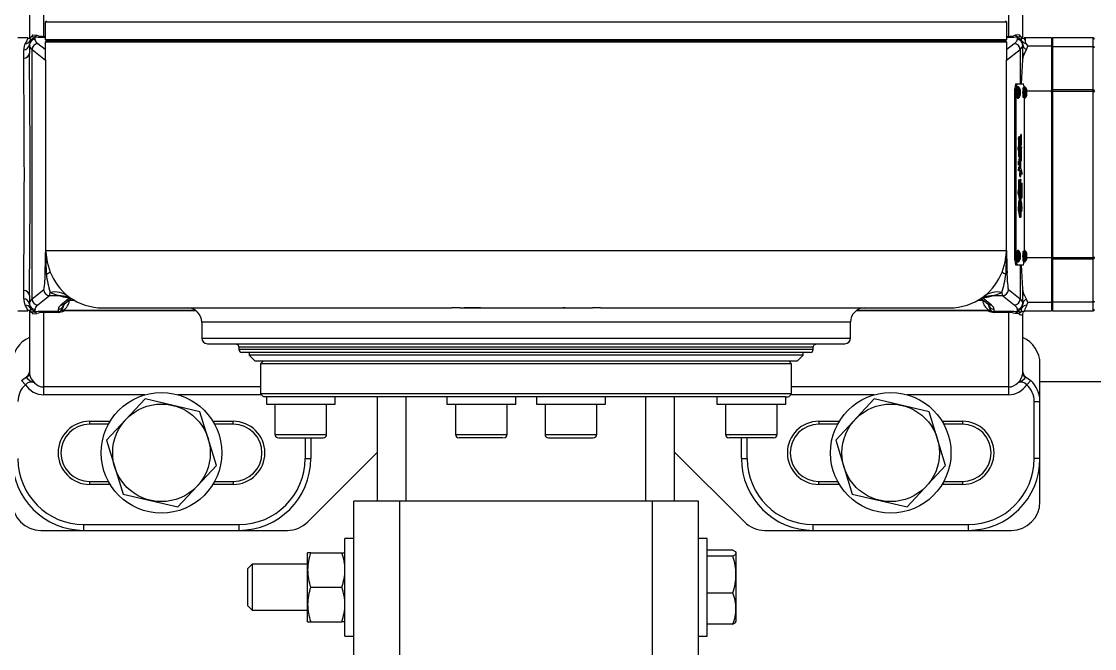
# Model space of a CAD drawing. Header units: feet. Extents: x -21 to 5170, y -254 to 1413.
# Drawn here: x 4524.55 to 4540.25, y 38.9 to 48.07 of the extents above; entities that cross this region are included whole.
import ezdxf

# ---------------------------------------------------------------- set-up
doc = ezdxf.new("R2010")
doc.units = ezdxf.units.FT
doc.header["$MEASUREMENT"] = 0
doc.layers.add('DC FEEEDERS', color=1, linetype='Continuous')
doc.layers.add('E-ARRY-TABL', color=9, linetype='Continuous')

msp = doc.modelspace()

# ---------------------------------------------------------------- linework, layer by layer
at = {"layer": 'DC FEEEDERS'}
msp.add_lwpolyline([(4539.45264, 42.80554), (4554.62024, 42.80554)], dxfattribs=at)
at = {"layer": 'E-ARRY-TABL'}
for p, q in [((4524.87932, 47.8439), (4524.87932, 49.06171)), ((4538.99066, 49.06171), (4538.99066, 47.8439)), ((4539.20065, 47.81711), (4539.20065, 48.74644)), ((4524.66933, 48.60071), (4524.66933, 47.81711)), ((4524.92132, 48.08308), (4524.90032, 48.06208)), ((4524.90032, 48.06208), (4524.90032, 47.81009)), ((4538.96966, 48.06208), (4524.90032, 48.06208)), ((4538.96966, 48.06208), (4538.94867, 48.08308)), ((4538.96966, 47.81009), (4538.96966, 48.06208)), ((4524.64681, 47.83109), (4524.50134, 47.83109)), ((4524.68142, 47.78791), (4524.66933, 47.7353)), ((4524.66933, 47.7353), (4524.66933, 47.60873)), ((4524.69472, 47.84496), (4524.6833, 47.83982)), ((4524.69544, 47.8426), (4524.69279, 47.84205)), ((4524.71984, 47.84766), (4524.69544, 47.8426)), ((4524.71729, 47.87518), (4524.77965, 47.87224)), ((4524.75333, 47.81084), (4524.75333, 47.82848)), ((4524.90032, 47.66134), (4524.79322, 47.747)), ((4524.87932, 47.85468), (4524.90032, 47.85468)), ((4524.87932, 47.8439), (4524.90032, 47.8439)), ((4524.90032, 47.81009), (4524.92132, 47.78909)), ((4524.90032, 47.81009), (4538.96966, 47.81009)), ((4524.92132, 47.78909), (4524.90032, 47.76809)), ((4524.90032, 47.76809), (4524.90032, 47.54806)), ((4538.96966, 47.76809), (4524.90032, 47.76809)), ((4538.94867, 47.78909), (4524.92132, 47.78909)), ((4538.94867, 47.78909), (4538.96966, 47.81009)), ((4538.96966, 47.76809), (4538.94867, 47.78909)), ((4538.96966, 47.85468), (4538.99066, 47.85468)), ((4538.96966, 47.8439), (4538.99066, 47.8439)), ((4538.96966, 47.54806), (4538.96966, 47.76809)), ((4539.07677, 47.747), (4538.96966, 47.66134)), ((4539.15269, 47.87518), (4539.09034, 47.87224)), ((4539.11666, 47.82848), (4539.11666, 47.81084)), ((4539.17455, 47.8426), (4539.15014, 47.84766)), ((4539.17715, 47.84206), (4539.17455, 47.8426)), ((4539.18669, 47.83982), (4539.17527, 47.84496)), ((4539.20065, 47.7353), (4539.18857, 47.78791)), ((4539.20065, 47.60873), (4539.20065, 47.7353)), ((4539.24284, 47.83109), (4539.22277, 47.83109)), ((4539.62071, 47.83379), (4539.24246, 47.83379)), ((4539.24265, 47.76005), (4539.24265, 47.83294)), ((4539.24265, 47.76005), (4539.24875, 47.75099)), ((4539.27239, 47.71601), (4539.24875, 47.75099)), ((4539.62063, 47.83379), (4539.62063, 43.84128)), ((4540.22961, 47.83109), (4539.64163, 47.83109)), ((4539.64163, 43.84128), (4539.64163, 47.83109)), ((4540.22961, 43.84128), (4540.22961, 47.83109)), ((4524.58534, 47.53711), (4524.58534, 47.65857)), ((4524.7093, 47.66305), (4524.90702, 47.50492)), ((4524.7093, 44.00931), (4524.7093, 47.66305)), ((4538.96297, 47.50492), (4539.16068, 47.66305)), ((4539.16068, 47.66305), (4539.16068, 47.15912)), ((4539.2004, 47.51092), (4539.20065, 47.60873)), ((4539.2004, 47.51092), (4539.21257, 47.57196)), ((4539.21257, 47.57196), (4539.25643, 47.66302)), ((4539.25643, 47.66302), (4539.27714, 47.71078)), ((4539.27714, 47.71078), (4539.27239, 47.71601)), ((4539.27239, 47.71601), (4539.62063, 47.71601)), ((4539.64163, 47.70532), (4540.22961, 47.70532)), ((4524.90702, 47.50492), (4524.90702, 44.72324)), ((4538.96297, 44.72324), (4538.96297, 47.50492)), ((4539.18257, 47.15912), (4539.2004, 47.51092)), ((4539.0945, 47.15912), (4539.21059, 47.15912)), ((4539.12362, 47.1171), (4539.12379, 47.11712)), ((4539.12768, 47.11712), (4539.12379, 47.11712)), ((4539.15166, 47.10201), (4539.14306, 47.11067)), ((4539.21879, 47.1171), (4539.21896, 47.11712)), ((4539.22285, 47.11712), (4539.21896, 47.11712)), ((4539.24683, 47.10201), (4539.23823, 47.11067)), ((4539.08425, 47.07513), (4539.0756, 47.07513)), ((4539.08352, 47.03313), (4539.10444, 47.03313)), ((4539.08352, 44.63924), (4539.08352, 47.03313)), ((4539.10444, 44.63924), (4539.10444, 47.03313)), ((4539.12036, 47.03313), (4539.1204, 47.04232)), ((4539.12379, 46.94913), (4539.12768, 46.94913)), ((4539.14306, 46.95558), (4539.15166, 46.96425)), ((4539.21553, 47.03313), (4539.21557, 47.04232)), ((4539.21896, 46.94913), (4539.22285, 46.94913)), ((4539.22157, 46.9537), (4539.22157, 44.72095)), ((4539.23823, 46.95558), (4539.24683, 46.96425)), ((4539.62063, 47.05257), (4539.2569, 47.05257)), ((4540.22961, 47.07067), (4539.64163, 47.07067)), ((4540.22961, 47.05014), (4539.64163, 47.05014)), ((4539.14069, 46.3492), (4539.14329, 46.38373)), ((4539.14249, 46.32948), (4539.14069, 46.3492)), ((4539.14906, 46.3492), (4539.14069, 46.3492)), ((4539.14249, 46.25043), (4539.14249, 46.32948)), ((4539.15086, 46.32948), (4539.14249, 46.32948)), ((4539.15166, 46.38373), (4539.14329, 46.38373)), ((4539.15166, 46.38373), (4539.14906, 46.3492)), ((4539.14906, 46.3492), (4539.15086, 46.32948)), ((4539.15086, 46.32948), (4539.15086, 46.19118)), ((4539.15266, 46.36651), (4539.15166, 46.38373)), ((4539.15206, 46.25043), (4539.15206, 46.33439)), ((4539.15206, 46.33439), (4539.15905, 46.33439)), ((4539.15905, 46.33439), (4539.15905, 46.24802)), ((4539.16025, 46.24552), (4539.16025, 46.33439)), ((4539.16025, 46.33439), (4539.16744, 46.33439)), ((4539.16666, 46.38132), (4539.17046, 46.41835)), ((4539.16759, 46.36892), (4539.16666, 46.38132)), ((4539.17503, 46.38132), (4539.16666, 46.38132)), ((4539.16744, 46.33439), (4539.16744, 46.23071)), ((4539.16864, 46.33439), (4539.17104, 46.33439)), ((4539.16864, 46.22821), (4539.16864, 46.33439)), ((4539.17104, 46.33439), (4539.17004, 46.36892)), ((4539.17883, 46.41835), (4539.17046, 46.41835)), ((4539.17763, 46.3467), (4539.17068, 46.3467)), ((4539.17883, 46.41835), (4539.17503, 46.38132)), ((4539.17503, 46.38132), (4539.17763, 46.3467)), ((4539.17763, 46.3467), (4539.17763, 46.26524)), ((4539.17883, 46.26524), (4539.17883, 46.41835)), ((4539.1355, 46.206), (4539.1377, 46.25043)), ((4539.14249, 46.17637), (4539.1355, 46.206)), ((4539.14387, 46.206), (4539.1355, 46.206)), ((4539.14606, 46.25043), (4539.1377, 46.25043)), ((4539.14249, 46.12703), (4539.14249, 46.17637)), ((4539.14249, 46.17637), (4539.15086, 46.17637)), ((4539.14606, 46.25043), (4539.14387, 46.206)), ((4539.14387, 46.206), (4539.15086, 46.17637)), ((4539.15086, 46.19118), (4539.14757, 46.22081)), ((4539.15086, 46.17637), (4539.15086, 46.12703)), ((4539.15905, 46.24802), (4539.15206, 46.25043)), ((4539.15206, 46.12703), (4539.15206, 46.2184)), ((4539.16744, 46.23071), (4539.16025, 46.24552)), ((4539.16025, 46.12703), (4539.16025, 46.2134)), ((4539.16025, 46.2134), (4539.16744, 46.19859)), ((4539.16744, 46.19859), (4539.16744, 46.12703)), ((4539.17164, 46.28255), (4539.16864, 46.28255)), ((4539.16964, 46.23071), (4539.16864, 46.23071)), ((4539.16864, 46.12703), (4539.16864, 46.19368)), ((4539.16926, 46.2224), (4539.16926, 46.23321)), ((4539.17164, 46.28255), (4539.16964, 46.23071)), ((4539.16964, 46.23071), (4539.17763, 46.23321)), ((4539.17304, 46.26524), (4539.17164, 46.28255)), ((4539.17763, 46.26524), (4539.17304, 46.26524)), ((4539.17763, 46.23321), (4539.17763, 46.03816)), ((4539.17785, 46.26587), (4539.18164, 46.26774)), ((4539.1361, 45.97642), (4539.1379, 46.03076)), ((4539.14627, 46.03076), (4539.1379, 46.03076)), ((4539.1411, 46.09241), (4539.14249, 46.12703)), ((4539.17143, 46.09241), (4539.1411, 46.09241)), ((4539.15086, 46.12703), (4539.14249, 46.12703)), ((4539.14627, 46.03076), (4539.14447, 45.97642)), ((4539.14767, 46.01095), (4539.14627, 46.03076)), ((4539.15985, 46.01095), (4539.14767, 46.01095)), ((4539.14928, 46.05048), (4539.15268, 46.0826)), ((4539.15149, 46.02576), (4539.14928, 46.05048)), ((4539.15765, 46.05048), (4539.14928, 46.05048)), ((4539.15086, 46.12703), (4539.14947, 46.09241)), ((4539.15149, 46.01095), (4539.15149, 46.02576)), ((4539.15985, 46.02576), (4539.15149, 46.02576)), ((4539.15905, 46.12703), (4539.15206, 46.12703)), ((4539.16105, 46.0826), (4539.15268, 46.0826)), ((4539.16105, 46.0826), (4539.15765, 46.05048)), ((4539.15765, 46.05048), (4539.15985, 46.02576)), ((4539.15985, 46.02576), (4539.15985, 46.01095)), ((4539.16744, 46.12703), (4539.16025, 46.12703)), ((4539.16105, 45.92208), (4539.16105, 46.0826)), ((4539.16804, 46.01095), (4539.16105, 46.01095)), ((4539.17044, 46.04798), (4539.16207, 46.04798)), ((4539.16846, 46.06529), (4539.1673, 46.08956)), ((4539.17044, 46.04798), (4539.16804, 46.01095)), ((4539.16804, 46.01095), (4539.16984, 45.99373)), ((4539.17683, 46.06529), (4539.16846, 46.06529)), ((4539.17044, 46.12703), (4539.16864, 46.12703)), ((4539.16926, 46.04798), (4539.16926, 46.06529)), ((4539.17143, 46.09241), (4539.17044, 46.12703)), ((4539.17184, 46.03076), (4539.17044, 46.04798)), ((4539.17104, 45.92208), (4539.17104, 45.99864)), ((4539.17124, 46.03816), (4539.17763, 46.03816)), ((4539.18309, 46.03136), (4539.17184, 46.03076)), ((4539.17683, 46.06529), (4539.17743, 46.06779)), ((4539.17763, 46.03816), (4539.17943, 46.06038)), ((4539.17943, 46.06038), (4539.17883, 46.14434)), ((4539.14447, 45.97642), (4539.1361, 45.97642)), ((4539.1391, 45.88755), (4539.1409, 45.94189)), ((4539.14747, 45.88755), (4539.1391, 45.88755)), ((4539.14926, 45.94189), (4539.1409, 45.94189)), ((4539.14926, 45.94189), (4539.14747, 45.88755)), ((4539.15066, 45.92208), (4539.14926, 45.94189)), ((4539.15985, 45.92208), (4539.15066, 45.92208)), ((4539.15149, 45.92208), (4539.15149, 45.97892)), ((4539.16796, 45.88635), (4539.15929, 45.89062)), ((4539.15985, 45.97892), (4539.15985, 45.92208)), ((4539.16984, 45.92208), (4539.16105, 45.92208)), ((4539.16984, 45.99373), (4539.16147, 45.99373)), ((4539.16984, 45.99373), (4539.16984, 45.92208)), ((4539.19041, 45.84062), (4539.18205, 45.84062)), ((4539.19041, 45.84062), (4539.19081, 45.84802)), ((4539.1417, 45.71222), (4539.14489, 45.75416)), ((4539.14369, 45.69241), (4539.1417, 45.71222)), ((4539.15006, 45.71222), (4539.1417, 45.71222)), ((4539.14369, 45.61345), (4539.14369, 45.69241)), ((4539.15206, 45.69241), (4539.14369, 45.69241)), ((4539.15326, 45.75416), (4539.14489, 45.75416)), ((4539.15326, 45.75416), (4539.15006, 45.71222)), ((4539.15006, 45.71222), (4539.15206, 45.69241)), ((4539.15206, 45.69241), (4539.15206, 45.56161)), ((4539.15426, 45.72944), (4539.15326, 45.75416)), ((4539.15326, 45.5542), (4539.15326, 45.69241)), ((4539.16087, 45.72203), (4539.16347, 45.75906)), ((4539.16287, 45.70232), (4539.16087, 45.72203)), ((4539.16924, 45.72203), (4539.16087, 45.72203)), ((4539.16287, 45.65085), (4539.16287, 45.70232)), ((4539.17124, 45.70232), (4539.16287, 45.70232)), ((4539.17184, 45.75906), (4539.16347, 45.75906)), ((4539.17184, 45.75906), (4539.16924, 45.72203)), ((4539.16924, 45.72203), (4539.17124, 45.70232)), ((4539.17124, 45.70232), (4539.17124, 45.5517)), ((4539.17323, 45.74184), (4539.17184, 45.75906)), ((4539.17244, 45.53199), (4539.17244, 45.70722)), ((4539.17244, 45.70722), (4539.18562, 45.70722)), ((4539.17725, 45.53199), (4539.17725, 45.70722)), ((4539.18562, 45.70722), (4539.18562, 45.53199)), ((4539.18682, 45.70722), (4539.19001, 45.70722)), ((4539.18682, 45.53199), (4539.18682, 45.70722)), ((4539.1357, 45.56411), (4539.1383, 45.61345)), ((4539.14407, 45.56411), (4539.1357, 45.56411)), ((4539.1383, 45.61345), (4539.14666, 45.61345)), ((4539.14666, 45.61345), (4539.14407, 45.56411)), ((4539.14747, 45.59123), (4539.14666, 45.61345)), ((4539.15206, 45.56161), (4539.14747, 45.59123)), ((4539.16505, 45.58632), (4539.15326, 45.58632)), ((4539.15746, 45.52208), (4539.15326, 45.5542)), ((4539.16187, 45.52208), (4539.16049, 45.53869)), ((4539.18562, 45.53199), (4539.17244, 45.53199)), ((4539.18961, 45.53199), (4539.18682, 45.53199)), ((4539.19081, 45.49496), (4539.18961, 45.53199)), ((4539.1359, 45.31222), (4539.1383, 45.36656)), ((4539.14666, 45.36656), (4539.1383, 45.36656)), ((4539.1423, 45.4209), (4539.14589, 45.45793)), ((4539.14469, 45.39128), (4539.1423, 45.4209)), ((4539.15066, 45.4209), (4539.1423, 45.4209)), ((4539.14666, 45.36656), (4539.14427, 45.31222)), ((4539.14469, 45.36656), (4539.14469, 45.39128)), ((4539.15306, 45.39128), (4539.14469, 45.39128)), ((4539.15426, 45.45793), (4539.14589, 45.45793)), ((4539.14786, 45.34434), (4539.14666, 45.36656)), ((4539.15426, 45.45793), (4539.15066, 45.4209)), ((4539.15066, 45.4209), (4539.15306, 45.39128)), ((4539.15306, 45.39128), (4539.15306, 45.31472)), ((4539.15426, 45.30982), (4539.15426, 45.45793)), ((4539.1556, 45.43571), (4539.15426, 45.44714)), ((4539.16205, 45.43571), (4539.15426, 45.43571)), ((4539.15845, 45.39618), (4539.15426, 45.39618)), ((4539.16085, 45.36906), (4539.15426, 45.36906)), ((4539.16525, 45.43571), (4539.15825, 45.51468)), ((4539.16205, 45.43571), (4539.15845, 45.39618)), ((4539.15845, 45.39618), (4539.16085, 45.36906)), ((4539.16085, 45.36906), (4539.16085, 45.26538)), ((4539.16107, 45.49746), (4539.16187, 45.52208)), ((4539.17203, 45.49746), (4539.16107, 45.49746)), ((4539.17024, 45.52208), (4539.16187, 45.52208)), ((4539.16205, 45.34184), (4539.16205, 45.43571)), ((4539.16484, 45.42831), (4539.16205, 45.42831)), ((4539.16764, 45.41349), (4539.16205, 45.41349)), ((4539.17004, 45.38628), (4539.16205, 45.38628)), ((4539.16653, 45.45052), (4539.16366, 45.49746)), ((4539.16484, 45.42831), (4539.16525, 45.43571)), ((4539.17124, 45.45052), (4539.16764, 45.41349)), ((4539.16764, 45.41349), (4539.17004, 45.38628)), ((4539.17024, 45.52208), (4539.16944, 45.49746)), ((4539.17004, 45.38628), (4539.17004, 45.34184)), ((4539.18244, 45.49496), (4539.17068, 45.49677)), ((4539.17124, 45.34184), (4539.17124, 45.45052)), ((4539.17883, 45.38628), (4539.17124, 45.38628)), ((4539.17203, 45.49746), (4539.17883, 45.38628)), ((4539.17465, 45.34184), (4539.17276, 45.38628)), ((4539.17463, 45.49746), (4539.19081, 45.49496)), ((4539.17943, 45.38878), (4539.17463, 45.49746)), ((4539.17963, 45.44062), (4539.17714, 45.44062)), ((4539.17903, 45.43571), (4539.17736, 45.43571)), ((4539.17883, 45.38628), (4539.17943, 45.38878)), ((4539.17963, 45.44062), (4539.17903, 45.43571)), ((4539.17903, 45.43571), (4539.18302, 45.34184)), ((4539.14427, 45.31222), (4539.1359, 45.31222)), ((4539.15306, 45.31472), (4539.14786, 45.34434)), ((4539.16085, 45.26538), (4539.15426, 45.30982)), ((4539.17004, 45.34184), (4539.16205, 45.34184)), ((4539.16205, 45.30732), (4539.17004, 45.30732)), ((4539.16205, 45.25798), (4539.16205, 45.30732)), ((4539.16624, 45.21354), (4539.16205, 45.25798)), ((4539.16585, 45.20614), (4539.16624, 45.21354)), ((4539.17004, 45.21104), (4539.16611, 45.21104)), ((4539.17004, 45.30732), (4539.17004, 45.21104)), ((4539.17004, 45.21104), (4539.17184, 45.23326)), ((4539.18302, 45.34184), (4539.17124, 45.34184)), ((4539.17184, 45.23326), (4539.17124, 45.30732)), ((4539.18522, 45.29741), (4539.17685, 45.29741)), ((4539.18522, 45.29741), (4539.18821, 45.32703)), ((4539.16585, 45.20614), (4539.15748, 45.20614)), ((4524.90702, 44.72324), (4524.90661, 44.69502)), ((4524.90702, 44.72324), (4524.90685, 44.69383)), ((4524.90702, 44.72324), (4524.90785, 44.69969)), ((4524.90702, 44.72324), (4538.96297, 44.72324)), ((4538.96214, 44.69969), (4538.96297, 44.72324)), ((4538.96297, 44.72324), (4538.96314, 44.69383)), ((4538.96338, 44.69502), (4538.96297, 44.72324)), ((4539.0756, 44.59724), (4539.08425, 44.59724)), ((4539.10444, 44.63924), (4539.08352, 44.63924)), ((4539.12036, 44.63924), (4539.1204, 44.64843)), ((4539.12362, 44.72321), (4539.12379, 44.72324)), ((4539.12768, 44.72324), (4539.12379, 44.72324)), ((4539.15166, 44.70812), (4539.14306, 44.71679)), ((4539.21553, 44.63924), (4539.21557, 44.64843)), ((4539.21879, 44.72321), (4539.21896, 44.72324)), ((4539.22285, 44.72324), (4539.21896, 44.72324)), ((4539.24683, 44.70812), (4539.23823, 44.71679)), ((4539.2569, 44.61979), (4539.62063, 44.61979)), ((4539.64163, 44.62223), (4540.22961, 44.62223)), ((4539.64163, 44.6017), (4540.22961, 44.6017)), ((4539.0945, 44.51325), (4539.21059, 44.51325)), ((4539.12379, 44.55524), (4539.12768, 44.55524)), ((4539.14306, 44.56169), (4539.15166, 44.57036)), ((4539.16068, 44.51325), (4539.16068, 44.00931)), ((4539.2004, 44.16144), (4539.18257, 44.51325)), ((4539.21896, 44.55524), (4539.22285, 44.55524)), ((4539.23823, 44.56169), (4539.24683, 44.57036)), ((4524.58534, 44.0138), (4524.58534, 44.13526)), ((4524.88037, 44.14613), (4524.7093, 44.00931)), ((4539.16068, 44.00931), (4538.98962, 44.14613)), ((4539.20065, 44.06364), (4539.2004, 44.16144)), ((4539.21257, 44.10041), (4539.2004, 44.16144)), ((4524.66933, 44.06364), (4524.66933, 43.93707)), ((4524.79322, 43.92537), (4524.96428, 44.06219)), ((4524.96428, 44.06219), (4525.09941, 44.06198)), ((4525.2601, 44.02981), (4525.12889, 43.92486)), ((4525.18135, 43.94321), (4525.24969, 43.99786)), ((4525.2335, 44.05362), (4525.25318, 44.04001)), ((4525.2373, 44.0392), (4525.23595, 44.03942)), ((4525.25318, 44.04001), (4525.25822, 44.03653)), ((4525.25562, 44.00275), (4525.2551, 44.00287)), ((4525.33223, 43.98905), (4525.25563, 43.98905)), ((4525.25747, 44.00455), (4525.2563, 44.00341)), ((4538.61436, 43.98905), (4538.53775, 43.98905)), ((4538.7411, 43.92486), (4538.60989, 44.02981)), ((4538.61366, 44.00319), (4538.61252, 44.00463)), ((4538.61684, 44.04006), (4538.63649, 44.05362)), ((4538.62038, 43.9978), (4538.68864, 43.94321)), ((4538.63403, 44.03942), (4538.63269, 44.0392)), ((4538.77058, 44.06198), (4538.9057, 44.06219)), ((4538.9057, 44.06219), (4539.07677, 43.92537)), ((4539.20065, 43.93707), (4539.20065, 44.06364)), ((4539.25643, 44.00934), (4539.21257, 44.10041)), ((4539.27714, 43.96158), (4539.25643, 44.00934)), ((4539.26048, 43.92169), (4539.27714, 43.96158)), ((4539.62063, 43.96158), (4539.27714, 43.96158)), ((4540.22961, 43.96705), (4539.64163, 43.96705)), ((4524.50134, 43.84128), (4524.64681, 43.84128)), ((4524.66933, 43.93707), (4524.68142, 43.88446)), ((4524.66933, 43.85525), (4524.66933, 42.92592)), ((4524.6833, 43.83254), (4524.69472, 43.8274)), ((4524.69283, 43.83031), (4524.69544, 43.82977)), ((4524.69544, 43.82977), (4524.71984, 43.82471)), ((4524.71729, 43.79719), (4524.77965, 43.80013)), ((4524.75333, 43.84389), (4524.75333, 43.86152)), ((4525.08931, 43.82847), (4524.87932, 43.82847)), ((4524.87932, 42.61065), (4524.87932, 43.82847)), ((4525.08931, 43.81768), (4524.87932, 43.81768)), ((4525.08931, 43.86152), (4525.08931, 43.81768)), ((4525.1508, 43.84544), (4525.1301, 43.84131)), ((4525.1508, 43.84544), (4525.17892, 43.83949)), ((4525.17892, 43.83949), (4525.17231, 43.84981)), ((4525.17231, 43.84981), (4527.09296, 43.84981)), ((4527.10757, 43.83949), (4525.17892, 43.83949)), ((4525.74336, 43.88327), (4530.84609, 43.88327)), ((4530.96484, 43.88327), (4530.99629, 43.88327)), ((4530.96538, 43.88484), (4531.41226, 43.88327)), ((4531.00364, 43.88327), (4531.00936, 43.88327)), ((4531.26589, 43.88327), (4531.03139, 43.88327)), ((4531.29089, 43.88327), (4531.32447, 43.88327)), ((4531.33182, 43.88327), (4532.45772, 43.88327)), ((4532.45772, 43.88327), (4532.9046, 43.88484)), ((4532.50421, 43.88327), (4532.47329, 43.88327)), ((4532.52605, 43.88327), (4532.86634, 43.88327)), ((4532.87369, 43.88327), (4532.90515, 43.88327)), ((4533.02391, 43.88327), (4538.12902, 43.88327)), ((4538.69107, 43.83949), (4536.76242, 43.83949)), ((4536.77703, 43.84981), (4538.69768, 43.84981)), ((4538.69768, 43.84981), (4538.69107, 43.83949)), ((4538.71918, 43.84544), (4538.69107, 43.83949)), ((4538.71918, 43.84544), (4538.73989, 43.84131)), ((4538.78067, 43.81768), (4538.78067, 43.86152)), ((4538.99066, 43.82847), (4538.78067, 43.82847)), ((4538.99066, 43.81768), (4538.78067, 43.81768)), ((4538.99066, 43.82847), (4538.99066, 42.61065)), ((4539.1452, 43.79504), (4539.09034, 43.80013)), ((4539.11666, 43.86152), (4539.11666, 43.84389)), ((4539.15014, 43.82471), (4539.1743, 43.82866)), ((4539.1743, 43.82866), (4539.17754, 43.82919)), ((4539.17473, 43.82712), (4539.18677, 43.83269)), ((4539.17607, 43.82586), (4539.1817, 43.82987)), ((4539.18582, 43.83177), (4539.22426, 43.84128)), ((4539.18594, 43.83208), (4539.18637, 43.83295)), ((4539.18857, 43.88446), (4539.20065, 43.93707)), ((4539.20065, 43.77779), (4539.20265, 43.79944)), ((4539.22275, 43.84128), (4539.62071, 43.84128)), ((4539.64163, 43.84128), (4540.22961, 43.84128)), ((4527.18921, 43.67328), (4527.18921, 43.4423)), ((4536.68077, 43.67328), (4527.18921, 43.67328)), ((4536.68077, 43.4423), (4536.68077, 43.67328)), ((4539.20065, 42.92592), (4539.20065, 43.77779)), ((4527.18921, 43.4423), (4536.68077, 43.4423)), ((4527.27631, 43.3583), (4536.5962, 43.3583)), ((4527.6831, 43.3583), (4527.70794, 43.34752)), ((4536.16205, 43.34752), (4536.18689, 43.3583)), ((4527.73519, 43.30819), (4527.73519, 43.2743)), ((4536.1348, 43.30819), (4527.73519, 43.30819)), ((4536.1348, 43.2743), (4527.73519, 43.2743)), ((4536.0928, 43.2323), (4527.77719, 43.2323)), ((4527.88218, 43.2323), (4527.88218, 43.19031)), ((4527.88218, 43.19031), (4527.96623, 43.10626)), ((4535.9878, 43.19031), (4527.88218, 43.19031)), ((4535.90376, 43.10626), (4535.9878, 43.19031)), ((4535.9878, 43.19031), (4535.9878, 43.2323)), ((4536.1348, 43.2743), (4536.1348, 43.30819)), ((4527.96618, 43.10631), (4535.90381, 43.10631)), ((4528.09222, 43.10636), (4528.05017, 43.06431)), ((4528.05017, 43.06431), (4528.05017, 42.62333)), ((4535.81981, 43.06431), (4528.05017, 43.06431)), ((4535.81981, 43.06431), (4535.77776, 43.10636)), ((4535.81981, 42.62333), (4535.81981, 43.06431)), ((4539.45264, 41.04841), (4539.45264, 43.06431)), ((4524.55301, 42.82051), (4524.62733, 42.87512)), ((4524.66658, 42.92654), (4524.66441, 42.92069)), ((4539.24265, 42.87512), (4539.31698, 42.82051)), ((4524.60987, 42.75869), (4524.55301, 42.82051)), ((4528.05017, 42.72579), (4524.87932, 42.72579)), ((4538.99066, 42.72579), (4535.81981, 42.72579)), ((4539.31698, 42.82051), (4539.26011, 42.75869)), ((4526.35985, 42.61065), (4524.87932, 42.61065)), ((4526.36098, 42.551), (4525.79814, 41.94861)), ((4527.16408, 42.36476), (4526.36098, 42.551)), ((4528.06285, 42.61065), (4526.84264, 42.61065)), ((4528.05017, 42.62333), (4528.09226, 42.58125)), ((4535.81981, 42.62333), (4528.05017, 42.62333)), ((4528.13901, 42.58133), (4528.09739, 42.58133)), ((4528.13573, 42.58133), (4528.13573, 42.47634)), ((4535.72863, 42.58133), (4528.14136, 42.58133)), ((4529.14368, 42.47634), (4529.14368, 42.58133)), ((4529.76159, 41.05681), (4529.76159, 42.58133)), ((4530.18157, 41.05681), (4530.18157, 42.58133)), ((4530.77554, 42.58133), (4530.77554, 42.47634)), ((4531.7835, 42.47634), (4531.7835, 42.58133)), ((4532.08649, 42.58133), (4532.08649, 42.47634)), ((4533.09444, 42.47634), (4533.09444, 42.58133)), ((4533.68841, 41.05681), (4533.68841, 42.58133)), ((4534.10839, 41.05681), (4534.10839, 42.58133)), ((4534.7263, 42.58133), (4534.7263, 42.47634)), ((4535.73098, 42.58133), (4535.7726, 42.58133)), ((4535.73425, 42.47634), (4535.73425, 42.58133)), ((4535.77773, 42.58125), (4535.81981, 42.62333)), ((4537.02735, 42.61065), (4535.80713, 42.61065)), ((4537.02848, 42.551), (4536.46564, 41.94861)), ((4537.83159, 42.36476), (4537.02848, 42.551)), ((4538.99066, 42.61065), (4537.51014, 42.61065)), ((4528.13573, 42.47634), (4529.14368, 42.47634)), ((4528.26173, 42.47634), (4528.26173, 42.03179)), ((4529.01769, 42.03179), (4529.01769, 42.47634)), ((4530.77554, 42.47634), (4531.7835, 42.47634)), ((4530.90154, 42.47634), (4530.90154, 42.03179)), ((4531.6575, 42.03179), (4531.6575, 42.47634)), ((4532.08649, 42.47634), (4533.09444, 42.47634)), ((4532.21248, 42.47634), (4532.21248, 42.03179)), ((4532.96845, 42.03179), (4532.96845, 42.47634)), ((4534.7263, 42.47634), (4535.73425, 42.47634)), ((4534.8523, 42.47634), (4534.8523, 42.03179)), ((4535.60826, 42.03179), (4535.60826, 42.47634)), ((4539.36865, 41.67838), (4539.36865, 42.5114)), ((4539.36865, 42.5114), (4539.45264, 42.5114)), ((4527.40435, 41.57613), (4527.16408, 42.36476)), ((4538.07185, 41.57613), (4537.83159, 42.36476)), ((4525.55129, 42.18235), (4525.55129, 42.22435)), ((4525.55129, 42.22435), (4525.84996, 42.22435)), ((4525.8257, 42.18235), (4525.55129, 42.18235)), ((4527.35253, 42.22435), (4527.65119, 42.22435)), ((4527.65119, 42.18235), (4527.37679, 42.18235)), ((4527.65119, 42.18235), (4527.65119, 42.22435)), ((4536.21879, 42.22435), (4536.21879, 42.18235)), ((4536.21879, 42.22435), (4536.51746, 42.22435)), ((4536.4932, 42.18235), (4536.21879, 42.18235)), ((4538.02003, 42.22435), (4538.3187, 42.22435)), ((4538.3187, 42.18235), (4538.04429, 42.18235)), ((4538.3187, 42.22435), (4538.3187, 42.18235)), ((4525.79814, 41.94861), (4526.0384, 41.15998)), ((4528.26173, 42.03179), (4529.01769, 42.03179)), ((4528.31791, 41.98139), (4528.96196, 41.98139)), ((4528.70114, 41.98139), (4528.70114, 41.67838)), ((4528.78514, 41.98139), (4528.78514, 41.67838)), ((4530.90154, 42.03179), (4531.6575, 42.03179)), ((4531.60081, 41.98139), (4530.95726, 41.98139)), ((4532.21248, 42.03179), (4532.96845, 42.03179)), ((4532.26867, 41.98139), (4532.91272, 41.98139)), ((4534.8523, 42.03179), (4535.60826, 42.03179)), ((4535.55207, 41.98139), (4534.90802, 41.98139)), ((4535.08485, 41.67838), (4535.08485, 41.98139)), ((4535.16884, 41.67838), (4535.16884, 41.98139)), ((4536.46564, 41.94861), (4536.7059, 41.15998)), ((4528.74016, 40.75144), (4529.76159, 41.77287)), ((4534.10839, 41.77287), (4535.12983, 40.75144)), ((4528.70114, 41.67838), (4528.78514, 41.67838)), ((4535.08485, 41.67838), (4535.16884, 41.67838)), ((4539.45264, 41.67838), (4539.36865, 41.67838)), ((4526.84151, 40.97374), (4527.40435, 41.57613)), ((4537.50901, 40.97374), (4538.07185, 41.57613)), ((4525.55129, 41.30039), (4525.55129, 41.34239)), ((4525.55129, 41.34239), (4525.8257, 41.34239)), ((4525.84996, 41.30039), (4525.55129, 41.30039)), ((4527.65119, 41.30039), (4527.35253, 41.30039)), ((4527.37679, 41.34239), (4527.65119, 41.34239)), ((4527.65119, 41.34239), (4527.65119, 41.30039)), ((4536.21879, 41.34239), (4536.4932, 41.34239)), ((4536.21879, 41.30039), (4536.21879, 41.34239)), ((4536.51746, 41.30039), (4536.21879, 41.30039)), ((4538.3187, 41.30039), (4538.02003, 41.30039)), ((4538.04429, 41.34239), (4538.3187, 41.34239)), ((4538.3187, 41.34239), (4538.3187, 41.30039)), ((4526.0384, 41.15998), (4526.84151, 40.97374)), ((4536.7059, 41.15998), (4537.50901, 40.97374)), ((4529.41511, 31.70174), (4529.41511, 41.05681)), ((4534.45488, 41.05681), (4529.41511, 41.05681)), ((4530.08708, 31.70174), (4530.08708, 41.05681)), ((4533.78291, 31.70174), (4533.78291, 41.05681)), ((4534.45488, 31.70174), (4534.45488, 41.05681)), ((4525.46729, 40.71242), (4527.73519, 40.71242)), ((4525.46729, 40.62843), (4525.46729, 40.71242)), ((4527.73519, 40.71242), (4527.73519, 40.62843)), ((4536.1348, 40.71242), (4538.40269, 40.71242)), ((4536.1348, 40.62843), (4536.1348, 40.71242)), ((4538.40269, 40.71242), (4538.40269, 40.62843)), ((4524.83732, 40.62843), (4528.44319, 40.62843)), ((4529.41511, 40.51083), (4529.28492, 40.51083)), ((4529.28492, 39.0829), (4529.28492, 40.51083)), ((4534.58507, 40.51083), (4534.45488, 40.51083)), ((4534.58507, 39.0829), (4534.58507, 40.51083)), ((4535.4268, 40.62843), (4539.03266, 40.62843)), ((4528.78396, 40.30084), (4528.73894, 40.30084)), ((4528.73894, 39.29289), (4528.73894, 40.30084)), ((4528.78396, 40.30084), (4529.28492, 40.30084)), ((4534.96004, 40.33846), (4534.58507, 40.33846)), ((4534.96004, 40.25206), (4534.58507, 40.25206)), ((4535.00505, 40.29526), (4535.00505, 39.29297)), ((4527.92838, 40.13285), (4527.86538, 40.06985)), ((4527.86538, 39.52388), (4527.86538, 40.06985)), ((4528.73894, 40.13285), (4527.92838, 40.13285)), ((4527.92838, 40.13285), (4527.92838, 39.46088)), ((4535.00636, 40.18215), (4535.00505, 40.18215)), ((4535.00505, 40.13042), (4535.00636, 40.13042)), ((4535.00636, 40.12964), (4535.00505, 40.12964)), ((4535.00505, 40.06173), (4535.00636, 40.06173)), ((4535.00636, 40.05809), (4535.00505, 40.05809)), ((4535.00505, 40.00635), (4535.00636, 40.00635)), ((4535.00636, 40.00557), (4535.00505, 40.00557)), ((4535.00505, 39.93766), (4535.00636, 39.93766)), ((4528.78396, 39.79686), (4529.2399, 39.79686)), ((4534.96004, 39.71047), (4534.58507, 39.71047)), ((4527.86538, 39.52388), (4527.92838, 39.46088)), ((4527.92838, 39.46088), (4528.73894, 39.46088)), ((4528.73894, 39.29289), (4529.2399, 39.29289)), ((4529.28492, 39.29289), (4529.2399, 39.29289)), ((4534.96004, 39.25527), (4534.58507, 39.25527)), ((4529.28492, 39.0829), (4529.41511, 39.0829)), ((4534.45488, 39.0829), (4534.58507, 39.0829))]:
    msp.add_line(p, q, dxfattribs=at)
at = {"layer": 'E-ARRY-TABL', "flags": 128}
for points in [[(4524.64474, 47.82948), (4524.64668, 47.82987), (4524.64217, 47.81768), (4524.62935, 47.79), (4524.6095, 47.75068)], [(4524.65975, 47.81482), (4524.65418, 47.82185), (4524.6458, 47.83109)], [(4524.7093, 47.66305), (4524.67933, 47.69497), (4524.66933, 47.7269)], [(4524.71729, 47.87518), (4524.70341, 47.85523), (4524.68493, 47.84041)], [(4524.75333, 47.82848), (4524.74747, 47.83328), (4524.73491, 47.83808), (4524.72319, 47.84287), (4524.71984, 47.84766)], [(4524.79322, 47.747), (4524.7633, 47.77891), (4524.75333, 47.81084)], [(4539.11666, 47.81084), (4539.10668, 47.77891), (4539.07677, 47.747)], [(4539.15014, 47.84766), (4539.14679, 47.84287), (4539.13507, 47.83808), (4539.12252, 47.83328), (4539.11666, 47.82848)], [(4539.18506, 47.84041), (4539.16658, 47.85523), (4539.15269, 47.87518)], [(4539.16068, 47.66305), (4539.19066, 47.69497), (4539.20065, 47.7269)], [(4539.18857, 47.78791), (4539.18345, 47.80652), (4539.18409, 47.82333), (4539.18605, 47.83321), (4539.18662, 47.83888), (4539.18506, 47.84041)], [(4539.22427, 47.83109), (4539.21588, 47.82183), (4539.21027, 47.81478)], [(4539.24265, 47.78598), (4539.22844, 47.81594), (4539.22334, 47.82991), (4539.22531, 47.82931)], [(4539.11653, 46.95996), (4539.11542, 46.95753), (4539.113, 46.96284), (4539.11181, 46.96992), (4539.11076, 46.97967), (4539.10991, 46.99161), (4539.1093, 47.0053), (4539.10883, 47.03313), (4539.1093, 47.06095), (4539.10991, 47.07463), (4539.11076, 47.08658), (4539.1118, 47.09632), (4539.113, 47.10342), (4539.11542, 47.10872), (4539.11575, 47.10802)], [(4539.14306, 46.95558), (4539.14247, 46.95528), (4539.13987, 46.96121), (4539.13767, 46.97808), (4539.1362, 47.00334), (4539.13568, 47.03313), (4539.1362, 47.06292), (4539.13767, 47.08817), (4539.13987, 47.10505), (4539.14247, 47.11097), (4539.14309, 47.11064)], [(4539.15166, 46.96425), (4539.15113, 46.96398), (4539.14883, 46.96924), (4539.14687, 46.98423), (4539.14557, 47.00667), (4539.14511, 47.03313), (4539.14557, 47.05959), (4539.14687, 47.08202), (4539.14883, 47.09701), (4539.15113, 47.10228), (4539.15166, 47.10201)], [(4539.2117, 46.95996), (4539.21059, 46.95753), (4539.20817, 46.96284), (4539.20697, 46.96992), (4539.20593, 46.97967), (4539.20508, 46.99161), (4539.20447, 47.0053), (4539.204, 47.03313), (4539.20447, 47.06095), (4539.20508, 47.07463), (4539.20593, 47.08658), (4539.20697, 47.09632), (4539.20817, 47.10342), (4539.21059, 47.10872), (4539.21092, 47.10802)], [(4539.23823, 46.95558), (4539.23764, 46.95528), (4539.23504, 46.96121), (4539.23284, 46.97808), (4539.23137, 47.00334), (4539.23085, 47.03313), (4539.23137, 47.06292), (4539.23284, 47.08817), (4539.23504, 47.10505), (4539.23764, 47.11097), (4539.23826, 47.11064)], [(4539.24683, 46.96425), (4539.2463, 46.96398), (4539.244, 46.96924), (4539.24204, 46.98423), (4539.24074, 47.00667), (4539.24028, 47.03313), (4539.24074, 47.05959), (4539.24204, 47.08202), (4539.244, 47.09701), (4539.2463, 47.10228), (4539.24683, 47.10201)], [(4539.16199, 47.03313), (4539.16166, 47.01314), (4539.16122, 47.00332), (4539.16061, 46.99473), (4539.15986, 46.98774), (4539.159, 46.98264), (4539.15726, 46.97883), (4539.15552, 46.98264), (4539.15466, 46.98773), (4539.15391, 46.99473), (4539.1533, 47.0033), (4539.15286, 47.01314), (4539.15253, 47.03313), (4539.15286, 47.05311), (4539.1533, 47.06294), (4539.15391, 47.07152), (4539.15466, 47.07852), (4539.15552, 47.08361), (4539.15726, 47.08743), (4539.159, 47.08361), (4539.15986, 47.07853), (4539.16061, 47.07152), (4539.16122, 47.06295), (4539.16166, 47.05311), (4539.16199, 47.03313)], [(4539.25716, 47.03313), (4539.25683, 47.01314), (4539.25639, 47.00332), (4539.25578, 46.99473), (4539.25503, 46.98774), (4539.25417, 46.98264), (4539.25243, 46.97883), (4539.25069, 46.98264), (4539.24983, 46.98773), (4539.24908, 46.99473), (4539.24847, 47.0033), (4539.24803, 47.01314), (4539.2477, 47.03313), (4539.24803, 47.05311), (4539.24847, 47.06294), (4539.24908, 47.07152), (4539.24983, 47.07852), (4539.25069, 47.08361), (4539.25243, 47.08743), (4539.25417, 47.08361), (4539.25503, 47.07853), (4539.25578, 47.07152), (4539.25639, 47.06295), (4539.25683, 47.05311), (4539.25716, 47.03313)], [(4539.62063, 47.04073), (4539.62104, 47.04256), (4539.62223, 47.04433), (4539.62417, 47.04596), (4539.62679, 47.04738), (4539.62997, 47.04855), (4539.6336, 47.04942), (4539.63754, 47.04996), (4539.64163, 47.05014)], [(4540.25061, 47.04073), (4540.2502, 47.04256), (4540.24901, 47.04433), (4540.24707, 47.04596), (4540.24445, 47.04738), (4540.24127, 47.04855), (4540.23764, 47.04942), (4540.2337, 47.04996), (4540.22961, 47.05014)], [(4539.17004, 46.36892), (4539.16355, 46.36712), (4539.15266, 46.36651)], [(4539.14757, 46.22081), (4539.14664, 46.23438), (4539.14606, 46.25043)], [(4539.16864, 46.19368), (4539.17298, 46.14556), (4539.17683, 46.06529)], [(4539.18284, 46.23071), (4539.17855, 46.23259), (4539.17621, 46.23277)], [(4539.17883, 46.23321), (4539.18692, 46.23259), (4539.19121, 46.23071)], [(4539.17208, 46.03122), (4539.17472, 46.03136), (4539.18104, 46.03317)], [(4539.14447, 45.97642), (4539.15001, 45.97829), (4539.15985, 45.97892)], [(4539.16301, 45.87818), (4539.16441, 45.87498), (4539.1656, 45.86588), (4539.16639, 45.85226), (4539.16667, 45.83618), (4539.16639, 45.82011), (4539.1656, 45.80649), (4539.16441, 45.79738), (4539.16301, 45.79419), (4539.16161, 45.79738), (4539.16042, 45.80649), (4539.15963, 45.82011), (4539.15935, 45.83618), (4539.15963, 45.85226), (4539.16042, 45.86588), (4539.16161, 45.87498), (4539.16301, 45.87818)], [(4539.18205, 45.84062), (4539.17494, 45.87178), (4539.16796, 45.88635)], [(4539.19081, 45.84802), (4539.18128, 45.90357), (4539.17104, 45.92208)], [(4539.17633, 45.88635), (4539.18331, 45.87178), (4539.19041, 45.84062)], [(4539.15326, 45.69241), (4539.16271, 45.61275), (4539.17024, 45.52208)], [(4539.17124, 45.5517), (4539.16399, 45.64064), (4539.15426, 45.72944)], [(4539.15299, 45.45793), (4539.1477, 45.50292), (4539.1357, 45.56411)], [(4539.14407, 45.56411), (4539.15606, 45.50292), (4539.16484, 45.42831)], [(4539.15653, 45.58632), (4539.15434, 45.61275), (4539.15326, 45.62183)], [(4539.16315, 45.57892), (4539.16224, 45.58398), (4539.16145, 45.58621), (4539.16076, 45.58563), (4539.16012, 45.58231), (4539.15953, 45.57628), (4539.15893, 45.56573), (4539.15746, 45.52208)], [(4539.15825, 45.51468), (4539.16085, 45.54309), (4539.16304, 45.55911)], [(4539.15748, 45.20614), (4539.14798, 45.26852), (4539.1359, 45.31222)], [(4539.14427, 45.31222), (4539.15634, 45.26852), (4539.16585, 45.20614)], [(4539.17685, 45.29741), (4539.17637, 45.30124), (4539.17577, 45.30413), (4539.17045, 45.30732)], [(4539.17124, 45.30732), (4539.17882, 45.30732), (4539.18414, 45.30413), (4539.18473, 45.30124), (4539.18522, 45.29741)], [(4524.90785, 44.69969), (4524.92725, 44.55313), (4524.97264, 44.40676)], [(4538.89734, 44.40676), (4538.94274, 44.55313), (4538.96214, 44.69969)], [(4539.11653, 44.56607), (4539.11542, 44.56364), (4539.113, 44.56895), (4539.11181, 44.57603), (4539.11076, 44.58578), (4539.10991, 44.59772), (4539.1093, 44.61141), (4539.10883, 44.63924), (4539.1093, 44.66707), (4539.10991, 44.68074), (4539.11076, 44.69269), (4539.1118, 44.70243), (4539.113, 44.70953), (4539.11542, 44.71484), (4539.11575, 44.71413)], [(4539.14306, 44.56169), (4539.14247, 44.56139), (4539.13987, 44.56732), (4539.13767, 44.58419), (4539.1362, 44.60945), (4539.13568, 44.63924), (4539.1362, 44.66903), (4539.13767, 44.69428), (4539.13987, 44.71116), (4539.14247, 44.71708), (4539.14309, 44.71675)], [(4539.15166, 44.57036), (4539.15113, 44.57009), (4539.14883, 44.57536), (4539.14687, 44.59034), (4539.14557, 44.61278), (4539.14511, 44.63924), (4539.14557, 44.6657), (4539.14687, 44.68813), (4539.14883, 44.70312), (4539.15113, 44.70839), (4539.15166, 44.70812)], [(4539.16199, 44.63924), (4539.16166, 44.61925), (4539.16122, 44.60943), (4539.16061, 44.60084), (4539.15986, 44.59385), (4539.159, 44.58875), (4539.15726, 44.58494), (4539.15552, 44.58875), (4539.15466, 44.59384), (4539.15391, 44.60084), (4539.1533, 44.60941), (4539.15286, 44.61925), (4539.15253, 44.63924), (4539.15286, 44.65923), (4539.1533, 44.66905), (4539.15391, 44.67763), (4539.15466, 44.68463), (4539.15552, 44.68973), (4539.15726, 44.69354), (4539.159, 44.68973), (4539.15986, 44.68464), (4539.16061, 44.67763), (4539.16122, 44.66907), (4539.16166, 44.65923), (4539.16199, 44.63924)], [(4539.2117, 44.56607), (4539.21059, 44.56364), (4539.20817, 44.56895), (4539.20697, 44.57603), (4539.20593, 44.58578), (4539.20508, 44.59772), (4539.20447, 44.61141), (4539.204, 44.63924), (4539.20447, 44.66707), (4539.20508, 44.68074), (4539.20593, 44.69269), (4539.20697, 44.70243), (4539.20817, 44.70953), (4539.21059, 44.71484), (4539.21092, 44.71413)], [(4539.23823, 44.56169), (4539.23764, 44.56139), (4539.23504, 44.56732), (4539.23284, 44.58419), (4539.23137, 44.60945), (4539.23085, 44.63924), (4539.23137, 44.66903), (4539.23284, 44.69428), (4539.23504, 44.71116), (4539.23764, 44.71708), (4539.23826, 44.71675)], [(4539.24683, 44.57036), (4539.2463, 44.57009), (4539.244, 44.57536), (4539.24204, 44.59034), (4539.24074, 44.61278), (4539.24028, 44.63924), (4539.24074, 44.6657), (4539.24204, 44.68813), (4539.244, 44.70312), (4539.2463, 44.70839), (4539.24683, 44.70812)], [(4539.25716, 44.63924), (4539.25683, 44.61925), (4539.25639, 44.60943), (4539.25578, 44.60084), (4539.25503, 44.59385), (4539.25417, 44.58875), (4539.25243, 44.58494), (4539.25069, 44.58875), (4539.24983, 44.59384), (4539.24908, 44.60084), (4539.24847, 44.60941), (4539.24803, 44.61925), (4539.2477, 44.63924), (4539.24803, 44.65923), (4539.24847, 44.66905), (4539.24908, 44.67763), (4539.24983, 44.68463), (4539.25069, 44.68973), (4539.25243, 44.69354), (4539.25417, 44.68973), (4539.25503, 44.68464), (4539.25578, 44.67763), (4539.25639, 44.66907), (4539.25683, 44.65923), (4539.25716, 44.63924)], [(4539.62063, 44.63164), (4539.62104, 44.6298), (4539.62223, 44.62804), (4539.62417, 44.62641), (4539.62679, 44.62498), (4539.62997, 44.62381), (4539.6336, 44.62294), (4539.63754, 44.62241), (4539.64163, 44.62223)], [(4540.22961, 44.62223), (4540.2337, 44.62241), (4540.23764, 44.62294), (4540.24127, 44.62381), (4540.24445, 44.62498), (4540.24707, 44.62641), (4540.24901, 44.62804), (4540.2502, 44.6298), (4540.25061, 44.63164)], [(4524.66933, 43.94547), (4524.67933, 43.97739), (4524.7093, 44.00931)], [(4524.96428, 44.06219), (4524.96905, 44.07566), (4524.97366, 44.108)], [(4524.97366, 44.108), (4525.05081, 44.07712), (4525.09941, 44.06198)], [(4525.09941, 44.06198), (4525.16332, 44.04578), (4525.2601, 44.02981)], [(4525.23503, 44.03974), (4525.25849, 44.03258), (4525.25813, 44.03386)], [(4525.25563, 43.98905), (4525.24063, 43.98807), (4525.23656, 43.98737)], [(4525.25628, 44.00313), (4525.28438, 44.01931), (4525.29064, 44.02088)], [(4538.58212, 44.02023), (4538.5854, 44.0194), (4538.6137, 44.00313)], [(4538.60989, 44.02981), (4538.70667, 44.04578), (4538.77058, 44.06198)], [(4538.61185, 44.03386), (4538.6115, 44.03258), (4538.63496, 44.03974)], [(4538.61436, 43.98905), (4538.62936, 43.98807), (4538.63342, 43.98737)], [(4538.77058, 44.06198), (4538.81917, 44.07712), (4538.89632, 44.108)], [(4538.89632, 44.108), (4538.90094, 44.07566), (4538.9057, 44.06219)], [(4539.16068, 44.00931), (4539.19066, 43.97739), (4539.20065, 43.94547)], [(4524.64472, 43.84292), (4524.64668, 43.84249), (4524.64217, 43.85469), (4524.62935, 43.88236), (4524.6095, 43.92169)], [(4524.6458, 43.84127), (4524.65418, 43.85052), (4524.65975, 43.85754)], [(4524.68142, 43.88446), (4524.68654, 43.86585), (4524.68589, 43.84903), (4524.68394, 43.83915), (4524.68337, 43.83348), (4524.68493, 43.83195)], [(4524.68493, 43.83195), (4524.70341, 43.81714), (4524.71729, 43.79719)], [(4524.71984, 43.82471), (4524.72319, 43.8295), (4524.73491, 43.83429), (4524.74747, 43.83908), (4524.75333, 43.84389)], [(4524.75333, 43.86152), (4524.7633, 43.89345), (4524.79322, 43.92537)], [(4525.12889, 43.92486), (4525.09921, 43.8932), (4525.08931, 43.86152)], [(4525.17088, 43.85149), (4525.17052, 43.85049), (4525.17231, 43.84981)], [(4525.17191, 43.93019), (4525.17071, 43.93306), (4525.18122, 43.9431)], [(4525.17666, 43.939), (4525.17579, 43.93666), (4525.17247, 43.9231)], [(4538.68877, 43.9431), (4538.69927, 43.93306), (4538.69808, 43.93019)], [(4538.69332, 43.939), (4538.69419, 43.93666), (4538.69752, 43.9231)], [(4538.69768, 43.84981), (4538.69947, 43.85049), (4538.6991, 43.85149)], [(4538.78067, 43.86152), (4538.77078, 43.8932), (4538.7411, 43.92486)], [(4539.07677, 43.92537), (4539.10668, 43.89345), (4539.11666, 43.86152)], [(4539.11666, 43.84389), (4539.12252, 43.83908), (4539.13507, 43.83429), (4539.14679, 43.8295), (4539.15014, 43.82471)], [(4539.18758, 43.83193), (4539.16419, 43.81631), (4539.1452, 43.79504)], [(4539.1452, 43.79504), (4539.16117, 43.81526), (4539.17607, 43.82586)], [(4539.18637, 43.83295), (4539.18673, 43.83369), (4539.18621, 43.8381), (4539.18472, 43.8457), (4539.18333, 43.85542), (4539.18405, 43.87009), (4539.18857, 43.88446)], [(4539.20264, 43.79943), (4539.21344, 43.82118), (4539.22577, 43.83583), (4539.22808, 43.83999)], [(4524.62733, 42.87512), (4524.63123, 42.87454), (4524.63425, 42.86793)], [(4524.74249, 42.78676), (4524.67631, 42.81808), (4524.64671, 42.84123), (4524.63832, 42.85553), (4524.63427, 42.8679)], [(4524.66933, 42.92592), (4524.67018, 42.9147), (4524.67031, 42.91406)], [(4539.23572, 42.8679), (4539.23166, 42.85553), (4539.22331, 42.84123), (4539.19375, 42.81801), (4539.12749, 42.78676)], [(4539.23574, 42.86793), (4539.23877, 42.87456), (4539.24265, 42.87512)], [(4534.96004, 40.33846), (4534.99269, 40.31729), (4535.00187, 40.30635), (4535.00505, 40.29526)], [(4535.00505, 40.29526), (4535.0048, 40.29218), (4534.99142, 40.27209), (4534.96004, 40.25206)], [(4534.96004, 39.25527), (4534.99269, 39.27644), (4535.00187, 39.28738), (4535.00505, 39.29847)]]:
    msp.add_lwpolyline(points, dxfattribs=at)
at = {"layer": 'E-ARRY-TABL'}
for centre, radius in [((4526.60124, 41.76237), 0.88196), ((4537.26874, 41.76237), 0.88196), ((4526.60124, 41.76237), 0.71397), ((4537.26874, 41.76237), 0.71397)]:
    msp.add_circle(centre, radius, dxfattribs=at)
for centre, radius, start, end in [((4524.77358, 47.6584), 0.18825, 150.646756, 179.950187), ((4524.58881, 47.7391), 0.08061, 267.52927, 357.295199), ((4524.6139, 47.83025), 0.07969, 266.837927, 327.906822), ((4524.70802, 47.80471), 0.04062, 122.543089, 162.224308), ((4524.7533, 47.72687), 0.08397, 89.982548, 179.982538), ((4524.55507, 47.82273), 0.13105, 344.593952, 7.757343), ((4524.75332, 47.74447), 0.08401, 89.993734, 148.861805), ((4524.79338, 47.66292), 0.08408, 90.111914, 179.907731), ((4524.71625, 47.94145), 0.09386, 272.194415, 312.490302), ((4524.87668, 51.11852), 3.27462, 267.254751, 270.046205), ((4524.87872, 48.14304), 0.28836, 249.90459, 270.11927), ((4538.99126, 48.14304), 0.28836, 269.880886, 290.095254), ((4538.9933, 51.11878), 3.27487, 269.953905, 272.74514), ((4539.0766, 47.66292), 0.08408, 0.092269, 89.888086), ((4539.15374, 47.94145), 0.09386, 227.509698, 267.805585), ((4539.11667, 47.74447), 0.08401, 31.138195, 90.006266), ((4539.11668, 47.72687), 0.08397, 0.017462, 90.017452), ((4539.16203, 47.80476), 0.04055, 17.740131, 57.492472), ((4539.25556, 47.8296), 0.0789, 211.898279, 265.051635), ((4539.27816, 47.73745), 0.07754, 181.593576, 253.727883), ((4539.64163, 47.81009), 0.021, 90, 180), ((4540.22961, 47.81009), 0.021, 0, 90), ((4524.59107, 47.61545), 0.07855, 265.817204, 355.090307), ((4367.84202, 45.83618), 156.83733, 359.35244, 0.64756), ((4539.26457, 47.60913), 0.06392, 180.356103, 215.55355), ((4539.64099, 47.68496), 0.02037, 88.197918, 178.075385), ((4540.23025, 47.68496), 0.02037, 1.924954, 91.803553), ((4375.70536, 45.83622), 148.88969, 359.3454212, 0.6545517), ((4525.00382, 47.53937), 0.10275, 175.146578, 199.588761), ((4538.86605, 47.53939), 0.10287, 340.419563, 4.83436), ((4539.45316, 47.06439), 0.37096, 165.204055, 184.833806), ((4539.47408, 47.06439), 0.37096, 165.204055, 184.833806), ((4539.2407, 47.0532), 0.13324, 151.331626, 189.747542), ((4539.51407, 47.03351), 0.3993, 167.915595, 192.199197), ((4539.27535, 47.065), 0.15661, 160.559302, 188.328858), ((4539.12898, 47.09821), 0.01866, 40.529839, 93.904615), ((4539.05096, 47.0515), 0.11262, 350.613132, 26.496674), ((4539.33587, 47.0532), 0.13324, 151.331626, 189.747542), ((4539.60924, 47.03351), 0.3993, 167.915595, 192.199197), ((4539.10735, 47.11731), 0.11139, 359.2547, 22.045727), ((4539.37052, 47.065), 0.15661, 160.559302, 188.328858), ((4539.22415, 47.09821), 0.01866, 40.529839, 93.904615), ((4539.14613, 47.0515), 0.11262, 350.613132, 26.496674), ((4539.41233, 47.03313), 0.33384, 172.77292, 187.22708), ((4539.2414, 47.01195), 0.13334, 171.942066, 208.109152), ((4539.3671, 47.0123), 0.24762, 175.174996, 194.779227), ((4539.12965, 46.96698), 0.01766, 263.184175, 323.15133), ((4538.97335, 47.02144), 0.18908, 343.845982, 3.543327), ((4539.33657, 47.01195), 0.13334, 171.942066, 208.109152), ((4539.46227, 47.0123), 0.24762, 175.174996, 194.779227), ((4539.22482, 46.96698), 0.01766, 263.184175, 323.15133), ((4539.06852, 47.02144), 0.18908, 343.845982, 3.543327), ((4539.64099, 47.05031), 0.02037, 88.196456, 178.075056), ((4540.23025, 47.05031), 0.02037, 1.924944, 91.803544), ((4537.72272, 46.06857), 1.45471, 359.969061, 6.300343), ((4539.16097, 45.86471), 0.02654, 54.628907, 120.596624), ((4539.12034, 45.56924), 0.04389, 346.653973, 12.739472), ((4540.49521, 45.48292), 1.31627, 181.841673, 186.801551), ((4501.37742, 45.10153), 23.5327, 358.299076, 359.010208), ((4524.91538, 44.69618), 0.00885, 187.543073, 195.362219), ((4529.28019, 44.67686), 4.37338, 179.77761, 183.92799), ((4524.86202, 44.70453), 0.04609, 346.584136, 353.977134), ((4534.59878, 44.67657), 4.36439, 356.067735, 0.226665), ((4539.00797, 44.70453), 0.04609, 186.022866, 193.415864), ((4538.95461, 44.69618), 0.00885, 344.637781, 352.456948), ((4561.65618, 45.08188), 22.6961, 180.976685, 181.71403), ((4539.41233, 44.63924), 0.33384, 172.77292, 187.22708), ((4539.45316, 44.60798), 0.37096, 175.166194, 194.795945), ((4539.47408, 44.60798), 0.37096, 175.166194, 194.795945), ((4539.2407, 44.65931), 0.13324, 151.331626, 189.747542), ((4539.2414, 44.61806), 0.13334, 171.942066, 208.109152), ((4539.51407, 44.63962), 0.3993, 167.915595, 192.199197), ((4539.27535, 44.67111), 0.15661, 160.559305, 188.328854), ((4539.3671, 44.61841), 0.24762, 175.174996, 194.779227), ((4539.12898, 44.70432), 0.01866, 40.529839, 93.904615), ((4539.05096, 44.65761), 0.11262, 350.613132, 26.496674), ((4538.97335, 44.62755), 0.18908, 343.845982, 3.543327), ((4539.33587, 44.65931), 0.13324, 151.331626, 189.747542), ((4539.33657, 44.61806), 0.13334, 171.942066, 208.109152), ((4539.60924, 44.63962), 0.3993, 167.915595, 192.199197), ((4539.37052, 44.67111), 0.15661, 160.559305, 188.328854), ((4539.46227, 44.61841), 0.24762, 175.174996, 194.779227), ((4539.22415, 44.70432), 0.01866, 40.529839, 93.904615), ((4539.14613, 44.65761), 0.11262, 350.613132, 26.496674), ((4539.06852, 44.62755), 0.18908, 343.845982, 3.543327), ((4539.64099, 44.62206), 0.02037, 181.924944, 271.803544), ((4540.23025, 44.62206), 0.02037, 268.196456, 358.075056), ((4539.12965, 44.57309), 0.01766, 263.184175, 323.15133), ((4539.10958, 44.55445), 0.10909, 337.807376, 0.551878), ((4539.22482, 44.57309), 0.01766, 263.184175, 323.15133), ((4523.64804, 44.36828), 1.25219, 349.781079, 1.589673), ((4524.93571, 44.40852), 0.03638, 188.694548, 239.210973), ((4524.80066, 44.66369), 0.30918, 292.120607, 303.796657), ((4526.32737, 44.53301), 1.41886, 186.301726, 197.430201), ((4525.77353, 44.72545), 0.86196, 201.698552, 231.206731), ((4538.09761, 44.7246), 0.86058, 308.769077, 338.32564), ((4537.41064, 44.56083), 1.55314, 343.051055, 353.212719), ((4539.06932, 44.66369), 0.30918, 236.203343, 247.879393), ((4538.93428, 44.40852), 0.03638, 300.789027, 351.305452), ((4540.22194, 44.36828), 1.25219, 178.410327, 190.218921), ((4524.59107, 44.05691), 0.07855, 4.910434, 94.185407), ((4524.96445, 44.14627), 0.08408, 180.092269, 269.888086), ((4525.04272, 43.78998), 0.32543, 54.109084, 102.250739), ((4538.82727, 43.78998), 0.32543, 77.749261, 125.890916), ((4538.90554, 44.14627), 0.08408, 270.111914, 359.907731), ((4524.58881, 43.93327), 0.08061, 2.704801, 92.47073), ((4524.77358, 44.01397), 0.18825, 180.049799, 209.353258), ((4524.79338, 44.00945), 0.08408, 180.092269, 269.888086), ((4525.10091, 43.64656), 0.41543, 70.917015, 90.20641), ((4525.0469, 44.02276), 0.21143, 305.901911, 350.825407), ((4525.74028, 44.72324), 0.83996, 234.513982, 270), ((4525.22879, 44.0203), 0.03272, 331.23087, 16.888613), ((4538.1297, 44.72324), 0.83996, 270, 305.48691), ((4538.64424, 44.02068), 0.03555, 165.125996, 206.83496), ((4538.82282, 44.02259), 0.21114, 189.14194, 234.130742), ((4538.76908, 43.64656), 0.41543, 89.79359, 109.082985), ((4539.0766, 44.00945), 0.08408, 270.111914, 359.907731), ((4539.26457, 44.06324), 0.06392, 144.44645, 179.643897), ((4539.27816, 43.93491), 0.07754, 106.272117, 178.406424), ((4539.64099, 43.98741), 0.02037, 181.924944, 271.803544), ((4540.23025, 43.98741), 0.02037, 268.196456, 358.075056), ((4524.6139, 43.84212), 0.07969, 32.093178, 93.162073), ((4524.7533, 43.9455), 0.08397, 180.017462, 270.017452), ((4524.70796, 43.86761), 0.04055, 197.740131, 237.492472), ((4524.75332, 43.9279), 0.08401, 211.138195, 270.006266), ((4524.87669, 40.55359), 3.27487, 89.953905, 92.74514), ((4524.71625, 43.73092), 0.09386, 47.509698, 87.805585), ((4524.87872, 43.52932), 0.28836, 89.880886, 110.095254), ((4525.08933, 43.9455), 0.08398, 269.984798, 349.400725), ((4525.08906, 43.90044), 0.07198, 270.202602, 304.76418), ((4525.08912, 44.01349), 0.1958, 270.055031, 297.296543), ((4525.12903, 44.00864), 0.08378, 269.904025, 308.649845), ((4525.03025, 43.94491), 0.14388, 313.944439, 351.281358), ((4525.16983, 43.76892), 0.08258, 89.270201, 118.762656), ((4525.17553, 43.77885), 0.07103, 92.595601, 110.369624), ((4526.97922, 43.67328), 0.20999, 0, 90), ((4530.97549, 38.56508), 5.31976, 90.108859, 91.393832), ((4532.8945, 38.5643), 5.32055, 88.606278, 89.891245), ((4536.89076, 43.67328), 0.20999, 90, 180), ((4538.74096, 44.00864), 0.08378, 231.351078, 270.095053), ((4538.78086, 44.01346), 0.19578, 242.701641, 269.946785), ((4538.83974, 43.94491), 0.14389, 188.718646, 226.055556), ((4538.69446, 43.77885), 0.07103, 69.630376, 87.404399), ((4538.78065, 43.9455), 0.08398, 190.592487, 270.015203), ((4538.70015, 43.76892), 0.08258, 61.237344, 90.729799), ((4538.78093, 43.90044), 0.07198, 235.235789, 269.797429), ((4538.9933, 40.55385), 3.27462, 87.254751, 90.046205), ((4538.99126, 43.52933), 0.28836, 69.90459, 90.11927), ((4539.15374, 43.73092), 0.09386, 92.194415, 132.490302), ((4539.11668, 43.9455), 0.08397, 269.982548, 359.982538), ((4539.11667, 43.9279), 0.08401, 269.993734, 328.861805), ((4539.19126, 43.812), 0.02027, 100.478131, 118.143264), ((4539.25609, 43.84212), 0.07969, 86.837927, 147.906822), ((4539.4256, 43.80144), 0.20427, 143.936573, 168.147222), ((4539.64163, 43.86228), 0.021, 180, 270), ((4540.22961, 43.86228), 0.021, 270, 0), ((4539.20608, 43.89294), 0.11528, 238.125342, 267.30385), ((4524.83732, 43.06431), 0.41998, 113.578178, 180), ((4527.27321, 43.4423), 0.084, 180, 270), ((4527.69319, 43.30819), 0.042, 0, 69.443955), ((4536.1768, 43.30819), 0.042, 110.556045, 180), ((4536.59678, 43.4423), 0.084, 270, 0), ((4539.03266, 43.06431), 0.41998, 0, 66.421821), ((4527.77719, 43.2743), 0.042, 180, 270), ((4536.0928, 43.2743), 0.042, 270, 0), ((4524.58534, 42.94786), 0.084, 300, 0), ((4524.58792, 42.94478), 0.08019, 300.276011, 342.517728), ((4524.60054, 42.92793), 0.06882, 299.324836, 358.332338), ((4524.9005, 42.96047), 0.23482, 191.400691, 227.710962), ((4538.99128, 42.94718), 0.21045, 310.334081, 354.201912), ((4539.28465, 42.94786), 0.084, 180, 240), ((4539.26944, 42.92793), 0.06882, 181.667662, 240.675164), ((4539.28527, 42.94806), 0.08464, 194.731954, 238.975125), ((4524.83732, 42.5114), 0.33598, 132.607125, 180), ((4524.69559, 42.68104), 0.11566, 66.073748, 137.827131), ((4524.8839, 42.93822), 0.3276, 213.230847, 269.199632), ((4524.8814, 42.91448), 0.1887, 222.596209, 269.367904), ((4538.98858, 42.91448), 0.1887, 270.632135, 317.403752), ((4538.98609, 42.93822), 0.3276, 270.800368, 326.769153), ((4539.17438, 42.68131), 0.11549, 42.068673, 113.985469), ((4539.03266, 42.5114), 0.33598, 0, 47.392875), ((4539.03266, 42.5114), 0.41998, 0, 47.392875), ((4525.55129, 41.76237), 0.46198, 90, 270), ((4525.55129, 41.76237), 0.41998, 90, 270), ((4527.65119, 41.76237), 0.46198, 270, 90), ((4527.65119, 41.76237), 0.41998, 270, 90), ((4536.21879, 41.76237), 0.46198, 90, 270), ((4536.21879, 41.76237), 0.41998, 90, 270), ((4538.3187, 41.76237), 0.46198, 270, 90), ((4538.3187, 41.76237), 0.41998, 270, 90), ((4528.31212, 42.03179), 0.0504, 180, 270), ((4528.96729, 42.03179), 0.0504, 270, 0), ((4530.95194, 42.03179), 0.0504, 180, 270), ((4531.6071, 42.03179), 0.0504, 270, 0), ((4532.26288, 42.03179), 0.0504, 180, 270), ((4532.91805, 42.03179), 0.0504, 270, 0), ((4534.90269, 42.03179), 0.0504, 180, 270), ((4535.55786, 42.03179), 0.0504, 270, 0), ((4525.46729, 41.67838), 1.04995, 180, 270), ((4525.46729, 41.67838), 0.96595, 180, 270), ((4527.73519, 41.67838), 0.96595, 270, 0), ((4527.73519, 41.67838), 1.04995, 270, 0), ((4536.1348, 41.67838), 1.04995, 180, 270), ((4536.1348, 41.67838), 0.96595, 180, 270), ((4538.40269, 41.67838), 0.96595, 270, 0), ((4538.40269, 41.67838), 1.04995, 270, 0), ((4524.83732, 41.04841), 0.41998, 180, 270), ((4539.03266, 41.04841), 0.41998, 270, 0), ((4528.44319, 41.04841), 0.41998, 270, 315), ((4535.4268, 41.04841), 0.41998, 225, 270), ((4529.52703, 40.03809), 0.78816, 160.526306, 179.217536), ((4528.49683, 40.03809), 0.78816, 0.782464, 19.473694), ((4534.1195, 39.9732), 0.88559, 0.521675, 18.353897), ((4529.53294, 40.06067), 0.79409, 180.852905, 199.403253), ((4528.49091, 40.06067), 0.79409, 340.596747, 359.147095), ((4534.12806, 39.9879), 0.87701, 341.558225, 359.566203), ((4529.53651, 39.53242), 0.79766, 160.638666, 179.105176), ((4528.48735, 39.53242), 0.79766, 0.894824, 19.361334), ((4534.36282, 39.4741), 0.64229, 0.782343, 21.59254), ((4529.53138, 39.55642), 0.79252, 180.834408, 199.42175), ((4528.49248, 39.55642), 0.79252, 340.57825, 359.165592), ((4534.33642, 39.49686), 0.66878, 338.823834, 358.801283)]:
    msp.add_arc(centre, radius, start, end, dxfattribs=at)

doc.saveas('drawing.dxf')
